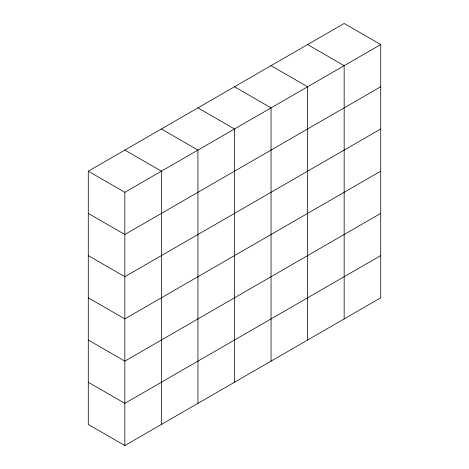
<?xml version="1.0" encoding="UTF-8"?>
<svg xmlns="http://www.w3.org/2000/svg" width="469" height="469" viewBox="0 0 469 469"><rect width="100%" height="100%" fill="white"/><g stroke="black" fill="none" stroke-linecap="round" stroke-linejoin="round"><path stroke-width="0.7" d="M88.278 171.185L344.164 23.45L380.722 44.555L380.722 297.815L124.836 445.55L88.278 424.445L88.278 171.185L124.836 192.29L380.722 44.555M380.722 86.765L124.836 234.5L88.278 213.395M380.722 128.975L124.836 276.71L88.278 255.605M380.722 171.185L124.836 318.92L88.278 297.815M380.722 213.395L124.836 361.13L88.278 340.025M380.722 255.605L124.836 403.34L88.278 382.235M307.611 44.555L344.164 65.66L344.164 318.92M271.053 65.66L307.611 86.765L307.611 340.025M234.5 86.765L271.053 107.87L271.053 361.13M197.947 107.87L234.5 128.975L234.5 382.235M161.389 128.975L197.947 150.08L197.947 403.34M124.836 150.08L161.389 171.185L161.389 424.445M124.836 192.29L124.836 445.55"/></g></svg>
